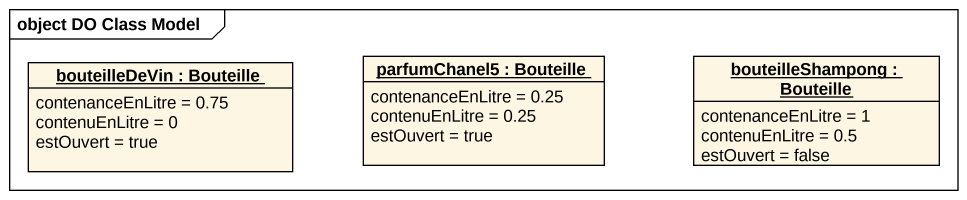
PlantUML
@startuml
mainframe object DO Class Model
hide circle
hide empty members
object "bouteilleDeVin : Bouteille" as bouteilleDeVin {
  contenanceEnLitre = 0.75
  contenuEnLitre = 0
  estOuvert = true
}
object "parfumChanel5 : Bouteille" as parfumChanel5 {
  contenanceEnLitre = 0.25
  contenuEnLitre = 0.25
  estOuvert = true
}
object "bouteilleShampong : Bouteille" as bouteilleShampong {
  contenanceEnLitre = 1
  contenuEnLitre = 0.5
  estOuvert = false
}
@enduml
